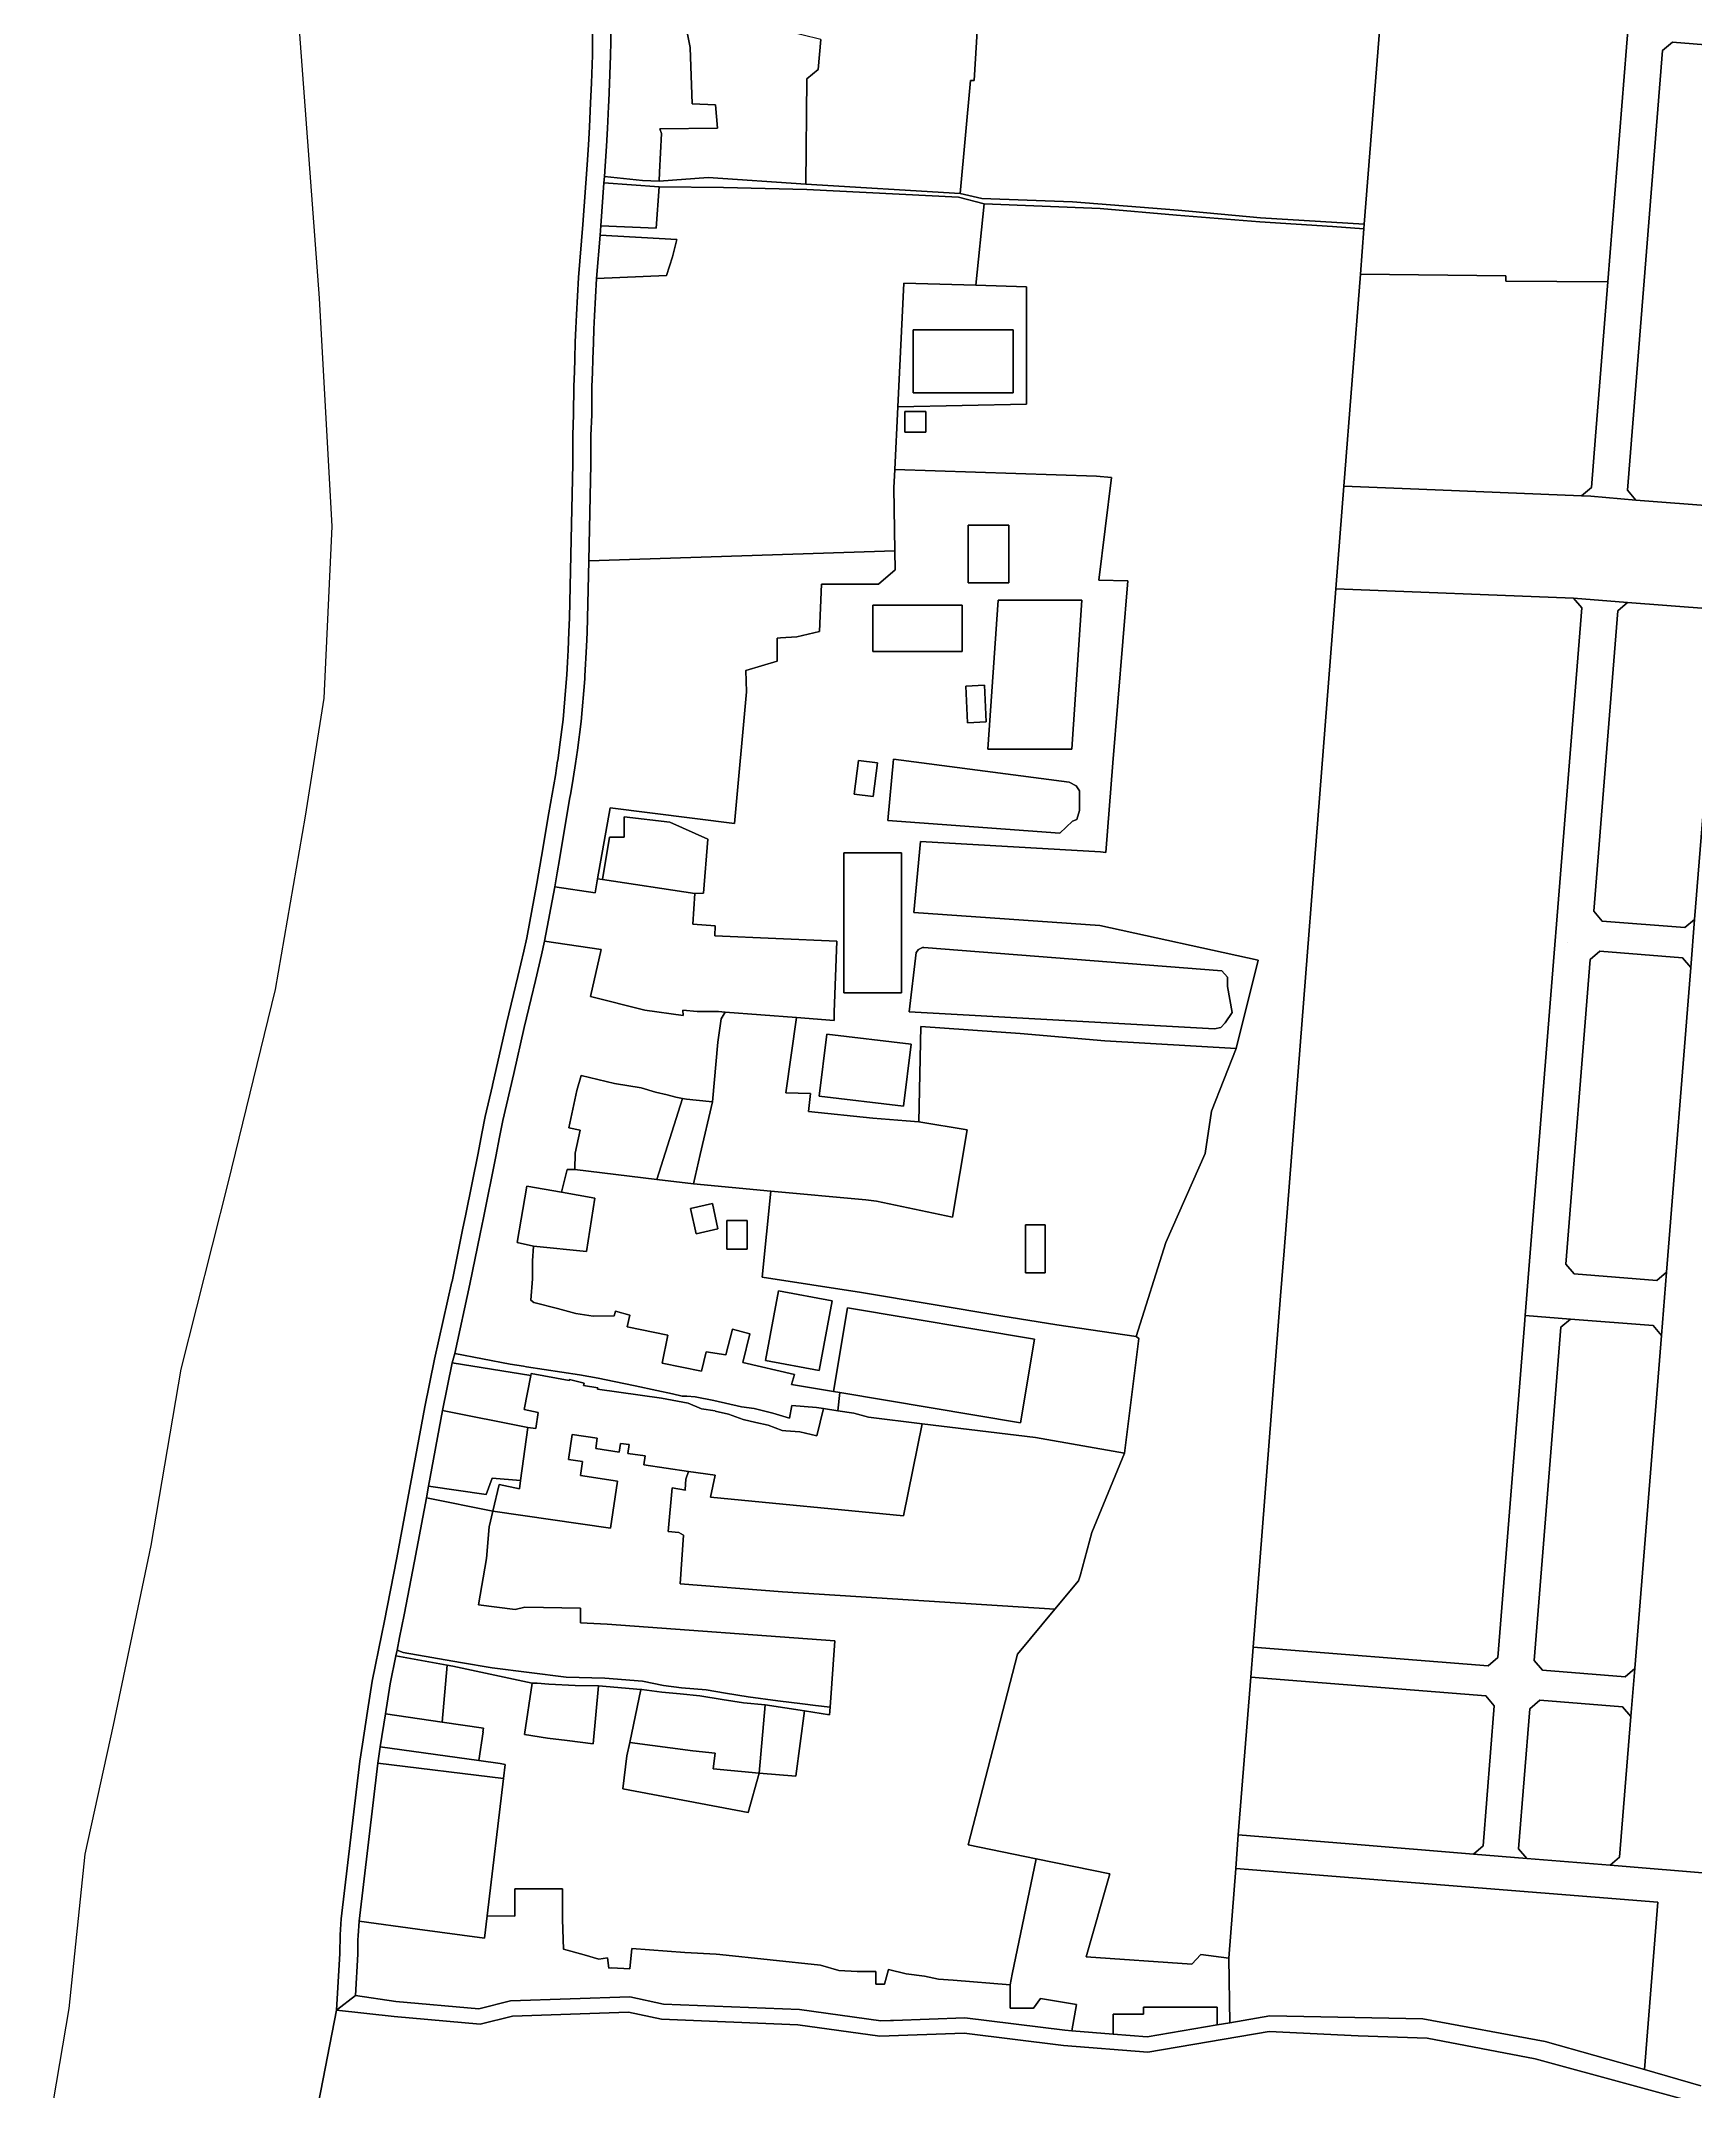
# Model space of a CAD drawing. Extents: x 536464 to 539642, y 1194643 to 1197409.
# Drawn here: x 536889 to 537437, y 1195983 to 1196662 of the extents above; entities that cross this region are included whole.
import ezdxf

# ---------------------------------------------------------------- set-up
doc = ezdxf.new("R2010")
doc.units = 0
for name, color, linetype in [('Level 30', 7, 'Continuous'), ('Level 32', 7, 'Continuous'), ('Level 33', 7, 'Continuous'), ('Level 35', 7, 'Continuous'), ('Level 54', 7, 'Continuous'), ('Level 59', 7, 'Continuous'), ('Level 60', 7, 'Continuous')]:
    doc.layers.add(name, color=color, linetype=linetype)

msp = doc.modelspace()

# ---------------------------------------------------------------- linework, layer by layer
at = {"layer": 'Level 30'}
for points in [[(537442.33, 1196825.22), (537439.1, 1196822.47), (537427.45, 1196676.66), (537430.2, 1196673.42), (537457.62, 1196671.24), (537460.85, 1196673.99), (537459.4, 1196655.99), (537456.64, 1196659.22), (537429.23, 1196661.41), (537426.01, 1196658.66), (537414.37, 1196512.92), (537417.12, 1196509.68), (537402.18, 1196511), (537399.18, 1196511.11), (537402.41, 1196513.87), (537403.76, 1196530.85), (537407.85, 1196582.03), (537414.05, 1196659.67), (537415.49, 1196677.62), (537416.55, 1196690.97), (537427.13, 1196823.41), (537424.37, 1196826.64)], [(537149.92, 1196705.2), (537198.03, 1196700.07), (537201.02, 1196699.59), (537197.94, 1196648.69), (537196.64, 1196648.67), (537193.23, 1196611.24), (537142.12, 1196614.28), (537142.4, 1196649.27), (537146.2, 1196652.27), (537147.14, 1196662.29), (537121.92, 1196668.39), (537120.3, 1196707.4)], [(537416.55, 1196690.97), (537415.49, 1196677.62), (537414.05, 1196659.67), (537407.85, 1196582.03), (537374.01, 1196582.25), (537374.05, 1196583.94), (537325.86, 1196584.52), (537327.04, 1196599.59), (537327.15, 1196601.06), (537332.48, 1196669.19), (537333.42, 1196681.16), (537334.7, 1196697.5)], [(537456.64, 1196659.22), (537459.4, 1196655.99), (537447.76, 1196510.25), (537444.53, 1196507.5), (537417.12, 1196509.68), (537414.37, 1196512.92), (537426.01, 1196658.66), (537429.23, 1196661.41)], [(537114.84, 1196613.27), (537142.46, 1196612.54), (537192.73, 1196610.05), (537201.19, 1196607.78), (537198.42, 1196580.83), (537174.64, 1196581.57), (537172.61, 1196540.55), (537171.59, 1196519.85), (537171.29, 1196513.71), (537171.6, 1196492.83), (537070.17, 1196489.58), (537070.87, 1196521.61), (537070.92, 1196526.19), (537070.89, 1196531.03), (537071.19, 1196537.9), (537071.22, 1196547.25), (537071.43, 1196551.93), (537071.54, 1196556.34), (537071.72, 1196561.75), (537071.92, 1196566.34), (537072.1, 1196570.76), (537072.76, 1196583.05), (537095.99, 1196584.07), (537097.98, 1196590.28), (537099.33, 1196595.95), (537073.96, 1196597.4), (537074.23, 1196600.58), (537092.49, 1196599.77), (537093.51, 1196613.43)], [(537093.51, 1196613.43), (537092.49, 1196599.77), (537074.23, 1196600.58), (537075.24, 1196614.75)], [(537087.95, 1196615.5), (537093.5, 1196615.32), (537109.77, 1196616.55), (537142.12, 1196614.28), (537193.23, 1196611.24), (537200.39, 1196609.63), (537230.48, 1196608.47), (537265.54, 1196605.7), (537292.78, 1196603.14), (537327.15, 1196601.06), (537327.04, 1196599.59), (537316.62, 1196600.33), (537292.58, 1196601.86), (537264.92, 1196604.01), (537239.65, 1196606.23), (537201.19, 1196607.78), (537192.73, 1196610.05), (537142.46, 1196612.54), (537114.84, 1196613.27), (537093.51, 1196613.43), (537075.24, 1196614.75), (537075.42, 1196616.92)], [(537239.65, 1196606.23), (537264.92, 1196604.01), (537292.58, 1196601.86), (537316.62, 1196600.33), (537327.04, 1196599.59), (537325.86, 1196584.52), (537320.36, 1196514.24), (537317.71, 1196480.31), (537300.56, 1196261.01), (537299.39, 1196246.05), (537290.29, 1196129.7), (537289.51, 1196119.73), (537285.42, 1196067.47), (537284.55, 1196056.38), (537282.23, 1196026.65), (537273.04, 1196027.82), (537270.05, 1196024.61), (537234.98, 1196027.04), (537242.88, 1196054.6), (537218.39, 1196059.57), (537195.86, 1196064.14), (537212.29, 1196127.31), (537224.66, 1196142.23), (537232.46, 1196151.63), (537232.98, 1196153.25), (537236.9, 1196167.67), (537247.72, 1196193.95), (537252.41, 1196231.94), (537251.62, 1196232.58), (537261.43, 1196263.69), (537274.41, 1196293.18), (537276.56, 1196307.27), (537284.7, 1196328.02), (537291.94, 1196357.24), (537239.51, 1196368.78), (537177.92, 1196373.1), (537180.15, 1196396.58), (537239.77, 1196393.17), (537241.48, 1196392.96), (537243.82, 1196422.64), (537248.83, 1196482.94), (537239.16, 1196483.18), (537243.39, 1196517.11), (537238.41, 1196517.6), (537171.59, 1196519.85), (537172.61, 1196540.55), (537215.19, 1196541.4), (537215.21, 1196580.29), (537198.42, 1196580.83), (537201.19, 1196607.78)], [(537099.33, 1196595.95), (537097.98, 1196590.28), (537095.99, 1196584.07), (537072.76, 1196583.05), (537073.96, 1196597.4)], [(537198.42, 1196580.83), (537215.21, 1196580.29), (537215.19, 1196541.4), (537172.61, 1196540.55), (537174.64, 1196581.57)], [(537374.05, 1196583.94), (537374.01, 1196582.25), (537407.85, 1196582.03), (537403.76, 1196530.85), (537402.41, 1196513.87), (537399.18, 1196511.11), (537345.27, 1196513.25), (537320.36, 1196514.24), (537325.86, 1196584.52)], [(537210.81, 1196545.21), (537177.66, 1196545.21), (537177.66, 1196566.05), (537210.81, 1196566.05)], [(537177.66, 1196566.05), (537177.66, 1196545.21), (537210.81, 1196545.21), (537210.81, 1196566.05)], [(537181.84, 1196532.17), (537174.9, 1196532.17), (537174.9, 1196539.04), (537181.84, 1196539.04)], [(537174.9, 1196539.04), (537174.9, 1196532.17), (537181.84, 1196532.17), (537181.84, 1196539.04)], [(537238.41, 1196517.6), (537243.39, 1196517.11), (537239.16, 1196483.18), (537248.83, 1196482.94), (537243.82, 1196422.64), (537241.48, 1196392.96), (537239.77, 1196393.17), (537180.15, 1196396.58), (537177.92, 1196373.1), (537239.51, 1196368.78), (537291.94, 1196357.24), (537284.7, 1196328.02), (537241.19, 1196330.58), (537213.17, 1196332.92), (537180.22, 1196335.23), (537179.51, 1196303.73), (537175.37, 1196304.07), (537164.32, 1196304.9), (537142.98, 1196307.08), (537143.61, 1196313.11), (537135.51, 1196313.36), (537138.97, 1196338.25), (537151.45, 1196337.29), (537151.51, 1196340.04), (537152.43, 1196363.59), (537111.98, 1196365.35), (537112.13, 1196368.66), (537104.67, 1196369.21), (537105.33, 1196379.38), (537108.19, 1196379.44), (537109.69, 1196397.36), (537097.07, 1196402.97), (537081.9, 1196404.77), (537081.9, 1196397.99), (537077.05, 1196397.99), (537074.71, 1196383.94), (537073.11, 1196384.18), (537077.29, 1196407.77), (537118.52, 1196402.5), (537122.49, 1196446.13), (537122.26, 1196453.2), (537132.63, 1196456.32), (537132.63, 1196463.94), (537133.72, 1196464.04), (537139.14, 1196464.36), (537146.6, 1196466.15), (537147.28, 1196481.87), (537166.23, 1196481.8), (537171.69, 1196486.57), (537171.6, 1196492.83), (537171.29, 1196513.71), (537171.59, 1196519.85)], [(537345.27, 1196513.25), (537399.18, 1196511.11), (537402.18, 1196511), (537417.12, 1196509.68), (537444.53, 1196507.5), (537447.76, 1196510.25), (537444.58, 1196470.38), (537441.82, 1196473.6), (537414.41, 1196475.79), (537396.49, 1196477.2), (537317.71, 1196480.31), (537320.36, 1196514.24)], [(537209.39, 1196482.24), (537195.91, 1196482.24), (537195.91, 1196501.41), (537209.39, 1196501.41)], [(537195.91, 1196501.41), (537195.91, 1196482.24), (537209.39, 1196482.24), (537209.39, 1196501.41)], [(537171.69, 1196486.57), (537166.23, 1196481.8), (537147.28, 1196481.87), (537146.6, 1196466.15), (537139.14, 1196464.36), (537133.72, 1196464.04), (537132.63, 1196463.94), (537132.63, 1196456.32), (537122.26, 1196453.2), (537122.49, 1196446.13), (537118.52, 1196402.5), (537077.29, 1196407.77), (537073.11, 1196384.18), (537072.29, 1196379.55), (537058.94, 1196381.59), (537059.7, 1196386.16), (537060.49, 1196390.61), (537063.84, 1196410.63), (537064.21, 1196412.66), (537065.04, 1196417.39), (537065.8, 1196422.4), (537066.42, 1196426.85), (537067.66, 1196436.31), (537068.88, 1196450.47), (537068.9, 1196451.44), (537069.45, 1196461.18), (537069.62, 1196465.82), (537069.77, 1196470.54), (537070.17, 1196489.58), (537171.6, 1196492.83)], [(537396.49, 1196477.2), (537399.22, 1196474), (537381.94, 1196257.51), (537380.51, 1196239.57), (537380.27, 1196236.58), (537371.45, 1196126.23), (537368.22, 1196123.48), (537290.29, 1196129.7), (537299.39, 1196246.05), (537300.56, 1196261.01), (537317.71, 1196480.31)], [(537414.41, 1196475.79), (537411.18, 1196473.04), (537403.23, 1196373.45), (537405.98, 1196370.22), (537433.39, 1196368.03), (537436.62, 1196370.78), (537435.35, 1196354.83), (537432.6, 1196358.06), (537405.18, 1196360.25), (537401.96, 1196357.5), (537393.9, 1196256.56), (537396.65, 1196253.33), (537424.06, 1196251.14), (537427.29, 1196253.89), (537425.62, 1196232.96), (537422.87, 1196236.19), (537395.46, 1196238.38), (537380.51, 1196239.57), (537381.94, 1196257.51), (537399.22, 1196474), (537396.49, 1196477.2)], [(537193.9, 1196459.49), (537164.27, 1196459.49), (537164.27, 1196474.9), (537193.9, 1196474.9)], [(537193.9, 1196459.49), (537193.9, 1196474.9), (537164.27, 1196474.9), (537164.27, 1196459.49)], [(537230.23, 1196427.18), (537202.44, 1196427.18), (537205.81, 1196476.57), (537233.6, 1196476.57)], [(537205.81, 1196476.57), (537202.44, 1196427.18), (537230.23, 1196427.18), (537233.6, 1196476.57)], [(537441.82, 1196473.6), (537444.58, 1196470.38), (537436.62, 1196370.78), (537433.39, 1196368.03), (537405.98, 1196370.22), (537403.23, 1196373.45), (537411.18, 1196473.04), (537414.41, 1196475.79)], [(537201.85, 1196436.16), (537195.66, 1196435.88), (537195.12, 1196448.06), (537201.31, 1196448.34)], [(537201.85, 1196436.16), (537201.31, 1196448.34), (537195.12, 1196448.06), (537195.66, 1196435.88)], [(537165.86, 1196422.6), (537164.43, 1196411.47), (537158.18, 1196412.27), (537159.6, 1196423.4)], [(537165.86, 1196422.6), (537159.6, 1196423.4), (537158.18, 1196412.27), (537164.43, 1196411.47)], [(537229.42, 1196416.25), (537231.69, 1196415), (537232.77, 1196413.4), (537232.77, 1196406.83), (537231.94, 1196403.87), (537230.51, 1196403.28), (537226.33, 1196399.3), (537169.29, 1196403.56), (537171.11, 1196423.82)], [(537169.29, 1196403.56), (537226.33, 1196399.3), (537230.51, 1196403.28), (537231.94, 1196403.87), (537232.77, 1196406.83), (537232.77, 1196413.4), (537231.69, 1196415), (537229.42, 1196416.25), (537171.11, 1196423.82)], [(537097.07, 1196402.97), (537109.69, 1196397.36), (537108.19, 1196379.44), (537105.33, 1196379.38), (537074.71, 1196383.94), (537077.05, 1196397.99), (537081.9, 1196397.99), (537081.9, 1196404.77)], [(537173.77, 1196346.49), (537154.69, 1196346.49), (537154.69, 1196392.86), (537173.77, 1196392.86)], [(537154.69, 1196392.86), (537154.69, 1196346.49), (537173.77, 1196346.49), (537173.77, 1196392.86)], [(537074.71, 1196383.94), (537105.33, 1196379.38), (537104.67, 1196369.21), (537112.13, 1196368.66), (537111.98, 1196365.35), (537152.43, 1196363.59), (537151.51, 1196340.04), (537151.45, 1196337.29), (537138.97, 1196338.25), (537115.38, 1196340.05), (537113.19, 1196340.22), (537106.08, 1196340.22), (537101.37, 1196340.67), (537101.51, 1196338.97), (537088.72, 1196340.71), (537070.74, 1196345.19), (537074.33, 1196360.78), (537055.55, 1196363.59), (537058.94, 1196381.59), (537072.29, 1196379.55), (537073.11, 1196384.18)], [(537074.33, 1196360.78), (537070.74, 1196345.19), (537088.72, 1196340.71), (537101.51, 1196338.97), (537101.37, 1196340.67), (537106.08, 1196340.22), (537113.19, 1196340.22), (537115.38, 1196340.05), (537114.05, 1196337.77), (537112.92, 1196330.07), (537111.2, 1196310.31), (537105.78, 1196310.86), (537102.59, 1196311.21), (537101.26, 1196311.46), (537099.02, 1196311.88), (537096.22, 1196312.65), (537092.3, 1196313.55), (537087.57, 1196314.92), (537078.77, 1196316.36), (537067.69, 1196319.04), (537066.2, 1196314.09), (537063.6, 1196301.71), (537067.32, 1196300.95), (537065.65, 1196293.3), (537065.58, 1196287.9), (537063.06, 1196287.95), (537061.17, 1196280.45), (537049.62, 1196282.35), (537046.42, 1196263.78), (537051.83, 1196262.51), (537051.53, 1196257.62), (537051.56, 1196251.65), (537050.95, 1196244.64), (537051.94, 1196243.86), (537059.8, 1196241.86), (537065.9, 1196240.23), (537071.66, 1196239.29), (537078.65, 1196239.41), (537079.05, 1196240.98), (537083.79, 1196239.67), (537082.89, 1196235.78), (537096.37, 1196233.03), (537094.53, 1196223.74), (537107.54, 1196221.06), (537109.13, 1196227.55), (537115.58, 1196226.52), (537117.78, 1196235.02), (537123.59, 1196233.52), (537121.23, 1196224.02), (537138.31, 1196219.98), (537137.37, 1196216.72), (537151.32, 1196214.38), (537153.38, 1196214.03), (537152.76, 1196207.97), (537147.95, 1196208.7), (537145.62, 1196209.05), (537137.51, 1196209.75), (537136.73, 1196205.5), (537131.16, 1196207.18), (537125.02, 1196208.77), (537120.82, 1196209.26), (537111.66, 1196211.42), (537105.47, 1196212.62), (537102.74, 1196212.82), (537101.12, 1196212.83), (537097.9, 1196213.62), (537092.73, 1196214.68), (537085.54, 1196216.25), (537078.66, 1196217.72), (537073.29, 1196218.73), (537067.13, 1196219.94), (537049.53, 1196222.59), (537048.6, 1196222.79), (537044.1, 1196223.46), (537025.83, 1196226.93), (537030.82, 1196249.88), (537034.18, 1196266.64), (537035.32, 1196271.95), (537039.42, 1196292.18), (537040.61, 1196298.66), (537041.72, 1196304.1), (537045.36, 1196319.72), (537048.78, 1196334.99), (537051.12, 1196344.58), (537052.52, 1196350.49), (537054.58, 1196359), (537055.55, 1196363.59)], [(537279.91, 1196353.73), (537281.88, 1196351.63), (537281.88, 1196348.58), (537283.38, 1196339.96), (537281.04, 1196336.46), (537279.62, 1196334.98), (537277.53, 1196334.47), (537176.41, 1196340.15), (537178.67, 1196359.75), (537179.46, 1196360.8), (537180.8, 1196361.43), (537181.22, 1196361.51)], [(537180.8, 1196361.43), (537179.46, 1196360.8), (537178.67, 1196359.75), (537176.41, 1196340.15), (537277.53, 1196334.47), (537279.62, 1196334.98), (537281.04, 1196336.46), (537283.38, 1196339.96), (537281.88, 1196348.58), (537281.88, 1196351.63), (537279.91, 1196353.73), (537181.22, 1196361.51)], [(537432.6, 1196358.06), (537435.35, 1196354.83), (537427.29, 1196253.89), (537424.06, 1196251.14), (537396.65, 1196253.33), (537393.9, 1196256.56), (537401.96, 1196357.5), (537405.18, 1196360.25)], [(537138.97, 1196338.25), (537135.51, 1196313.36), (537143.61, 1196313.11), (537142.98, 1196307.08), (537164.32, 1196304.9), (537175.37, 1196304.07), (537179.51, 1196303.73), (537195.52, 1196301.07), (537190.73, 1196272.16), (537165.56, 1196277.42), (537161.95, 1196277.89), (537130.47, 1196280.77), (537104.88, 1196283.11), (537107.08, 1196292.88), (537111.2, 1196310.31), (537112.92, 1196330.07), (537114.05, 1196337.77), (537115.38, 1196340.05)], [(537213.17, 1196332.92), (537241.19, 1196330.58), (537284.7, 1196328.02), (537276.56, 1196307.27), (537274.41, 1196293.18), (537261.43, 1196263.69), (537251.62, 1196232.58), (537225.27, 1196236.41), (537206.74, 1196239.48), (537160.54, 1196247.17), (537127.61, 1196252.25), (537130.47, 1196280.77), (537161.95, 1196277.89), (537165.56, 1196277.42), (537190.73, 1196272.16), (537195.52, 1196301.07), (537179.51, 1196303.73), (537180.22, 1196335.23)], [(537176.97, 1196329.42), (537174.51, 1196308.86), (537146.56, 1196312.21), (537149.02, 1196332.76)], [(537146.56, 1196312.21), (537174.51, 1196308.86), (537176.97, 1196329.42), (537149.02, 1196332.76)], [(537078.77, 1196316.36), (537087.57, 1196314.92), (537092.3, 1196313.55), (537096.22, 1196312.65), (537099.02, 1196311.88), (537101.26, 1196311.46), (537092.71, 1196284.59), (537065.58, 1196287.9), (537065.65, 1196293.3), (537067.32, 1196300.95), (537063.6, 1196301.71), (537066.2, 1196314.09), (537067.69, 1196319.04)], [(537102.59, 1196311.21), (537105.78, 1196310.86), (537111.2, 1196310.31), (537107.08, 1196292.88), (537104.88, 1196283.11), (537092.71, 1196284.59), (537101.26, 1196311.46)], [(537065.58, 1196287.9), (537092.71, 1196284.59), (537104.88, 1196283.11), (537130.47, 1196280.77), (537127.61, 1196252.25), (537160.54, 1196247.17), (537206.74, 1196239.48), (537225.27, 1196236.41), (537251.62, 1196232.58), (537252.41, 1196231.94), (537247.72, 1196193.95), (537218.19, 1196199.08), (537180.7, 1196203.68), (537162.87, 1196205.88), (537158, 1196207.18), (537152.76, 1196207.97), (537153.38, 1196214.03), (537213.26, 1196204), (537217.9, 1196231.66), (537155.95, 1196242.04), (537151.32, 1196214.38), (537137.37, 1196216.72), (537138.31, 1196219.98), (537121.23, 1196224.02), (537123.59, 1196233.52), (537117.78, 1196235.02), (537115.58, 1196226.52), (537109.13, 1196227.55), (537107.54, 1196221.06), (537094.53, 1196223.74), (537096.37, 1196233.03), (537082.89, 1196235.78), (537083.79, 1196239.67), (537079.05, 1196240.98), (537078.65, 1196239.41), (537071.66, 1196239.29), (537065.9, 1196240.23), (537059.8, 1196241.86), (537051.94, 1196243.86), (537050.95, 1196244.64), (537051.56, 1196251.65), (537051.53, 1196257.62), (537051.83, 1196262.51), (537069.44, 1196260.71), (537072.22, 1196278.41), (537061.17, 1196280.45), (537063.06, 1196287.95)], [(537061.17, 1196280.45), (537072.22, 1196278.41), (537069.44, 1196260.71), (537051.83, 1196262.51), (537046.42, 1196263.78), (537049.62, 1196282.35)], [(537112.99, 1196268.24), (537105.77, 1196266.65), (537103.93, 1196275.02), (537111.14, 1196276.61)], [(537103.93, 1196275.02), (537105.77, 1196266.65), (537112.99, 1196268.24), (537111.14, 1196276.61)], [(537122.72, 1196261.56), (537115.94, 1196261.56), (537115.94, 1196271), (537122.72, 1196271)], [(537115.94, 1196271), (537115.94, 1196261.56), (537122.72, 1196261.56), (537122.72, 1196271)], [(537221.47, 1196253.68), (537214.95, 1196253.68), (537214.95, 1196269.58), (537221.47, 1196269.58)], [(537214.95, 1196269.58), (537214.95, 1196253.68), (537221.47, 1196253.68), (537221.47, 1196269.58)], [(537150.85, 1196244.38), (537146.58, 1196221.36), (537128.77, 1196224.67), (537133.04, 1196247.69)], [(537128.77, 1196224.67), (537146.58, 1196221.36), (537150.85, 1196244.38), (537133.04, 1196247.69)], [(537217.9, 1196231.66), (537213.26, 1196204), (537153.38, 1196214.03), (537151.32, 1196214.38), (537155.95, 1196242.04)], [(537395.46, 1196238.38), (537392.23, 1196235.63), (537383.42, 1196125.27), (537386.17, 1196122.04), (537413.58, 1196119.85), (537416.81, 1196122.61), (537415.42, 1196106.66), (537412.68, 1196109.89), (537385.32, 1196112.08), (537381.99, 1196109.24), (537378.29, 1196062.88), (537381.04, 1196059.66), (537363.34, 1196061.07), (537366.57, 1196063.82), (537370.18, 1196110.28), (537367.43, 1196113.51), (537289.51, 1196119.73), (537290.29, 1196129.7), (537368.22, 1196123.48), (537371.45, 1196126.23), (537380.27, 1196236.58), (537380.51, 1196239.57)], [(537422.87, 1196236.19), (537425.62, 1196232.96), (537416.81, 1196122.61), (537413.58, 1196119.85), (537386.17, 1196122.04), (537383.42, 1196125.27), (537392.23, 1196235.63), (537395.46, 1196238.38)], [(537044.1, 1196223.46), (537048.6, 1196222.79), (537049.53, 1196222.59), (537067.13, 1196219.94), (537073.29, 1196218.73), (537078.66, 1196217.72), (537085.54, 1196216.25), (537092.73, 1196214.68), (537097.9, 1196213.62), (537101.12, 1196212.83), (537102.74, 1196212.82), (537105.47, 1196212.62), (537111.66, 1196211.42), (537120.82, 1196209.26), (537125.02, 1196208.77), (537131.16, 1196207.18), (537136.73, 1196205.5), (537137.51, 1196209.75), (537145.62, 1196209.05), (537147.95, 1196208.7), (537145.78, 1196199.72), (537140.14, 1196200.98), (537135.52, 1196201.37), (537134.33, 1196201.5), (537129.66, 1196203.2), (537125.57, 1196204.15), (537121.32, 1196205.04), (537116.44, 1196206.91), (537112.07, 1196207.89), (537112.07, 1196207.91), (537107.6, 1196208.62), (537103.1, 1196210.55), (537094.27, 1196212.19), (537073.08, 1196215.17), (537073.17, 1196215.56), (537068.5, 1196216.35), (537068.69, 1196217.13), (537063.77, 1196218.36), (537063.68, 1196217.96), (537051.11, 1196220.34), (537050.98, 1196219.66), (537024.92, 1196223.89), (537025.83, 1196226.93)], [(537050.98, 1196219.66), (537048.78, 1196208.4), (537053.4, 1196207.38), (537052.67, 1196202.08), (537049.99, 1196202.49), (537021.73, 1196208.08), (537024.92, 1196223.89)], [(537063.68, 1196217.96), (537063.77, 1196218.36), (537068.69, 1196217.13), (537068.5, 1196216.35), (537073.17, 1196215.56), (537073.08, 1196215.17), (537094.27, 1196212.19), (537103.1, 1196210.55), (537107.6, 1196208.62), (537112.07, 1196207.91), (537112.07, 1196207.89), (537116.44, 1196206.91), (537121.32, 1196205.04), (537125.57, 1196204.15), (537129.66, 1196203.2), (537134.33, 1196201.5), (537135.52, 1196201.37), (537140.14, 1196200.98), (537145.78, 1196199.72), (537147.95, 1196208.7), (537152.76, 1196207.97), (537158, 1196207.18), (537162.87, 1196205.88), (537180.7, 1196203.68), (537174.46, 1196173.14), (537110.48, 1196179.33), (537112.08, 1196186.6), (537103.23, 1196187.9), (537088.43, 1196190.07), (537088.87, 1196193.04), (537083.16, 1196193.88), (537083.59, 1196196.76), (537080.7, 1196197.19), (537080.28, 1196194.3), (537072.48, 1196195.44), (537072.99, 1196198.94), (537064.67, 1196200.16), (537063.45, 1196191.84), (537068.11, 1196191.16), (537067.43, 1196186.49), (537079.7, 1196184.69), (537077.42, 1196169.14), (537038.44, 1196174.67), (537040.56, 1196183.52), (537047.25, 1196182.15), (537047.62, 1196184.92), (537049.99, 1196202.49), (537052.67, 1196202.08), (537053.4, 1196207.38), (537048.78, 1196208.4), (537050.98, 1196219.66), (537051.11, 1196220.34)], [(537049.99, 1196202.49), (537047.62, 1196184.92), (537038.16, 1196185.7), (537036.2, 1196180.2), (537017.08, 1196182.99), (537021.73, 1196208.08)], [(537072.99, 1196198.94), (537072.48, 1196195.44), (537080.28, 1196194.3), (537080.7, 1196197.19), (537083.59, 1196196.76), (537083.16, 1196193.88), (537088.87, 1196193.04), (537088.43, 1196190.07), (537103.23, 1196187.9), (537102.32, 1196185.34), (537102.13, 1196181.89), (537102.23, 1196181.69), (537097.78, 1196182.46), (537096.49, 1196168), (537100.07, 1196167.71), (537101.55, 1196166.77), (537100.53, 1196150.7), (537134.42, 1196147.98), (537224.66, 1196142.23), (537212.29, 1196127.31), (537195.86, 1196064.14), (537218.39, 1196059.57), (537210.53, 1196021.38), (537209.83, 1196017.83), (537190.92, 1196019.37), (537186.03, 1196019.73), (537181.48, 1196020.7), (537175.4, 1196021.5), (537169.47, 1196022.91), (537168.21, 1196018.05), (537165.33, 1196018.05), (537165.33, 1196022.21), (537159.09, 1196022.21), (537153, 1196022.59), (537147.02, 1196024.37), (537113.67, 1196027.91), (537112.41, 1196028.01), (537102.05, 1196028.56), (537084.5, 1196029.9), (537083.77, 1196023.14), (537077.73, 1196023.41), (537076.86, 1196023.34), (537076.38, 1196026.78), (537073.56, 1196026.34), (537068.66, 1196027.71), (537061.82, 1196029.57), (537061.49, 1196039.48), (537061.49, 1196049.61), (537045.67, 1196049.61), (537045.67, 1196040.59), (537036.52, 1196040.62), (537041.94, 1196086.13), (537042.5, 1196090.84), (537040.86, 1196091.13), (537033.81, 1196092.11), (537035.16, 1196101.6), (537035.11, 1196101.67), (537035.34, 1196102.89), (537021.66, 1196104.84), (537023.3, 1196123.74), (537025.14, 1196123.41), (537051.42, 1196117.72), (537048.95, 1196100.77), (537056.48, 1196099.47), (537063.05, 1196098.75), (537071.69, 1196097.7), (537073.44, 1196116.88), (537087.46, 1196115.65), (537083.81, 1196098.08), (537082.83, 1196093.7), (537081.47, 1196082.76), (537122.96, 1196074.94), (537126.66, 1196087.97), (537138.79, 1196086.9), (537141.62, 1196108.56), (537149.91, 1196107.2), (537150.18, 1196109.75), (537151.75, 1196131.77), (537076.31, 1196137.31), (537067.42, 1196137.68), (537067.46, 1196142.62), (537049.05, 1196142.87), (537045.79, 1196142.2), (537033.63, 1196143.7), (537036.32, 1196159.08), (537037.21, 1196169.5), (537038.44, 1196174.67), (537077.42, 1196169.14), (537079.7, 1196184.69), (537067.43, 1196186.49), (537068.11, 1196191.16), (537063.45, 1196191.84), (537064.67, 1196200.16)], [(537218.19, 1196199.08), (537247.72, 1196193.95), (537236.9, 1196167.67), (537232.98, 1196153.25), (537232.46, 1196151.63), (537224.66, 1196142.23), (537134.42, 1196147.98), (537100.53, 1196150.7), (537101.55, 1196166.77), (537100.07, 1196167.71), (537096.49, 1196168), (537097.78, 1196182.46), (537102.23, 1196181.69), (537102.13, 1196181.89), (537102.32, 1196185.34), (537103.23, 1196187.9), (537112.08, 1196186.6), (537110.48, 1196179.33), (537174.46, 1196173.14), (537180.7, 1196203.68)], [(537047.62, 1196184.92), (537047.25, 1196182.15), (537040.56, 1196183.52), (537038.44, 1196174.67), (537016.38, 1196179.19), (537017.08, 1196182.99), (537036.2, 1196180.2), (537038.16, 1196185.7)], [(537038.44, 1196174.67), (537037.21, 1196169.5), (537036.32, 1196159.08), (537033.63, 1196143.7), (537045.79, 1196142.2), (537049.05, 1196142.87), (537067.46, 1196142.62), (537067.42, 1196137.68), (537076.31, 1196137.31), (537151.75, 1196131.77), (537150.18, 1196109.75), (537145.35, 1196110.34), (537140.98, 1196110.91), (537132.8, 1196111.92), (537123, 1196113.21), (537115.51, 1196114.42), (537109.11, 1196115.5), (537100.91, 1196116.19), (537095.01, 1196116.96), (537088.05, 1196118.46), (537075.47, 1196119.36), (537062.71, 1196119.73), (537038.16, 1196122.79), (537027.65, 1196124.54), (537008.7, 1196127.86), (537006.66, 1196128.63), (537007.46, 1196132.86), (537008.27, 1196136.68), (537008.99, 1196140.41), (537012.48, 1196158.17), (537016.38, 1196179.19)], [(537023.3, 1196123.74), (537021.66, 1196104.84), (537002.82, 1196107.59), (537004.41, 1196117.55), (537006.26, 1196126.84)], [(537008.7, 1196127.86), (537027.65, 1196124.54), (537038.16, 1196122.79), (537062.71, 1196119.73), (537075.47, 1196119.36), (537088.05, 1196118.46), (537095.01, 1196116.96), (537100.91, 1196116.19), (537109.11, 1196115.5), (537115.51, 1196114.42), (537123, 1196113.21), (537132.8, 1196111.92), (537140.98, 1196110.91), (537145.35, 1196110.34), (537150.18, 1196109.75), (537149.91, 1196107.2), (537141.62, 1196108.56), (537128.6, 1196110.56), (537121.42, 1196111.27), (537114.38, 1196112.33), (537107.02, 1196113.51), (537100.44, 1196114.19), (537094.42, 1196114.74), (537087.76, 1196115.62), (537087.46, 1196115.65), (537073.44, 1196116.88), (537065.64, 1196116.97), (537056.91, 1196117.45), (537053.09, 1196117.71), (537051.42, 1196117.72), (537025.14, 1196123.41), (537023.3, 1196123.74), (537006.26, 1196126.84), (537006.66, 1196128.63)], [(537053.09, 1196117.71), (537056.91, 1196117.45), (537065.64, 1196116.97), (537073.44, 1196116.88), (537071.69, 1196097.7), (537063.05, 1196098.75), (537056.48, 1196099.47), (537048.95, 1196100.77), (537051.42, 1196117.72)], [(537367.43, 1196113.51), (537370.18, 1196110.28), (537366.57, 1196063.82), (537363.34, 1196061.07), (537322.12, 1196064.47), (537285.42, 1196067.47), (537289.51, 1196119.73)], [(537087.76, 1196115.62), (537094.42, 1196114.74), (537100.44, 1196114.19), (537107.02, 1196113.51), (537114.38, 1196112.33), (537121.42, 1196111.27), (537128.6, 1196110.56), (537126.66, 1196087.97), (537111.38, 1196089.32), (537112.06, 1196094.57), (537104.67, 1196095.28), (537083.81, 1196098.08), (537087.46, 1196115.65)], [(537141.62, 1196108.56), (537138.79, 1196086.9), (537126.66, 1196087.97), (537128.6, 1196110.56)], [(537412.68, 1196109.89), (537415.42, 1196106.66), (537411.71, 1196060.12), (537408.61, 1196057.46), (537381.04, 1196059.66), (537378.29, 1196062.88), (537381.99, 1196109.24), (537385.32, 1196112.08)], [(537021.66, 1196104.84), (537035.34, 1196102.89), (537035.11, 1196101.67), (537035.16, 1196101.6), (537033.81, 1196092.11), (537001.12, 1196096.63), (537002.82, 1196107.59)], [(537104.67, 1196095.28), (537112.06, 1196094.57), (537111.38, 1196089.32), (537126.66, 1196087.97), (537122.96, 1196074.94), (537081.47, 1196082.76), (537082.83, 1196093.7), (537083.81, 1196098.08)], [(537041.94, 1196086.13), (537036.52, 1196040.62), (537035.64, 1196033.28), (537013.42, 1196036.24), (536994.1, 1196038.89), (537000.35, 1196091.21), (537000.34, 1196091.24)], [(537033.81, 1196092.11), (537040.86, 1196091.13), (537042.5, 1196090.84), (537041.94, 1196086.13), (537000.34, 1196091.24), (537001.12, 1196096.63)], [(537242.88, 1196054.6), (537234.98, 1196027.04), (537270.05, 1196024.61), (537273.04, 1196027.82), (537282.23, 1196026.65), (537282.58, 1196005.21), (537278.45, 1196004.52), (537278.45, 1196010.41), (537254.01, 1196010.41), (537254.01, 1196008.07), (537243.97, 1196008.07), (537243.97, 1196001.47), (537230.28, 1196002.55), (537231.75, 1196011.25), (537219.86, 1196013.26), (537217.58, 1196010.08), (537209.83, 1196010.08), (537209.83, 1196017.83), (537210.53, 1196021.38), (537218.39, 1196059.57)], [(537424.47, 1196045.17), (537420.03, 1195989.71), (537387.14, 1195999.05), (537346.54, 1196006.58), (537295.9, 1196007.51), (537282.58, 1196005.21), (537282.23, 1196026.65), (537284.55, 1196056.38)], [(537061.49, 1196039.48), (537061.82, 1196029.57), (537068.66, 1196027.71), (537073.56, 1196026.34), (537076.38, 1196026.78), (537076.86, 1196023.34), (537077.73, 1196023.41), (537083.77, 1196023.14), (537084.5, 1196029.9), (537102.05, 1196028.56), (537112.41, 1196028.01), (537113.67, 1196027.91), (537147.02, 1196024.37), (537153, 1196022.59), (537159.09, 1196022.21), (537165.33, 1196022.21), (537165.33, 1196018.05), (537168.21, 1196018.05), (537169.47, 1196022.91), (537175.4, 1196021.5), (537181.48, 1196020.7), (537186.03, 1196019.73), (537190.92, 1196019.37), (537209.83, 1196017.83), (537209.83, 1196010.08), (537217.58, 1196010.08), (537219.86, 1196013.26), (537231.75, 1196011.25), (537230.28, 1196002.55), (537227.94, 1196002.74), (537194.82, 1196006.85), (537171.15, 1196005.98), (537170.17, 1196005.94), (537166.93, 1196005.83), (537140.01, 1196009.59), (537094.92, 1196011.41), (537083.79, 1196013.81), (537044.21, 1196012.46), (537033.77, 1196009.82), (537006.32, 1196012.31), (536992.89, 1196014.26), (536993.66, 1196027.97), (536993.7, 1196032.72), (536993.8, 1196034.01), (536994.1, 1196038.89), (537013.42, 1196036.24), (537035.64, 1196033.28), (537036.52, 1196040.62), (537045.67, 1196040.59), (537045.67, 1196049.61), (537061.49, 1196049.61)], [(537278.45, 1196004.52), (537255.17, 1196000.59), (537243.97, 1196001.47), (537243.97, 1196008.07), (537254.01, 1196008.07), (537254.01, 1196010.41), (537278.45, 1196010.41)]]:
    msp.add_lwpolyline(points, close=True, dxfattribs=at)
for points in [[(537332.48, 1196669.19), (537327.15, 1196601.06), (537292.78, 1196603.14), (537265.54, 1196605.7), (537230.48, 1196608.47), (537200.39, 1196609.63), (537193.23, 1196611.24), (537196.64, 1196648.67), (537197.94, 1196648.69), (537201.02, 1196699.59)], [(536888.69, 1195954.65), (536898.08, 1196009.96), (536903.29, 1196061.09), (536912.68, 1196103.87), (536925.19, 1196163.35), (536935.1, 1196221.78), (536950.74, 1196283.35), (536966.38, 1196347.52), (536976.29, 1196404.91), (536982.55, 1196444.04), (536985.15, 1196500.91), (536980.98, 1196576.56), (536973.16, 1196681.95)], [(537098.31, 1196687.25), (537103.83, 1196659.66), (537104.45, 1196640.98), (537112.24, 1196640.65), (537112.84, 1196632.88), (537093.7, 1196632.66), (537094.33, 1196631.08), (537093.6, 1196618.32), (537093.5, 1196615.32), (537087.95, 1196615.5), (537075.42, 1196616.92), (537075.68, 1196620.29), (537076.08, 1196626.95), (537076.42, 1196632.81), (537076.71, 1196640.1), (537076.8, 1196641.9), (537077.08, 1196647.58), (537077.43, 1196656.97), (537077.47, 1196661.41), (537077.47, 1196664.92)], [(537147.14, 1196662.29), (537146.2, 1196652.27), (537142.4, 1196649.27), (537142.12, 1196614.28), (537109.77, 1196616.55), (537093.5, 1196615.32), (537093.6, 1196618.32), (537094.33, 1196631.08), (537093.7, 1196632.66), (537112.84, 1196632.88), (537112.24, 1196640.65), (537104.45, 1196640.98), (537103.83, 1196659.66), (537098.31, 1196687.25)], [(537071.47, 1196664.8), (537071.47, 1196661.44), (537071.43, 1196657.1), (537071.08, 1196647.83), (537071.09, 1196647.78), (537070.76, 1196641.28), (537070.43, 1196633.22), (537070.09, 1196627.38), (537069.69, 1196620.73), (537068.25, 1196600.97), (537066.77, 1196583.46), (537066.11, 1196571.04), (537065.93, 1196566.59), (537065.73, 1196561.98), (537065.54, 1196556.51), (537065.43, 1196552.13), (537065.23, 1196547.39), (537065.19, 1196538.04), (537064.89, 1196531.14), (537064.93, 1196526.2), (537064.87, 1196521.71), (537064.31, 1196496.6), (537063.77, 1196470.68), (537063.62, 1196466.04), (537063.63, 1196466), (537063.36, 1196459.93), (537063.15, 1196456.03), (537062.91, 1196451.82), (537062.51, 1196446.55), (537061.7, 1196436.95), (537060.49, 1196427.78), (537060.5, 1196427.75), (537059.89, 1196423.4), (537059.87, 1196423.34), (537059.12, 1196418.39), (537056.99, 1196406.05), (537054.58, 1196391.63), (537053.03, 1196382.65), (537049.64, 1196364.66), (537048.72, 1196360.29), (537046.67, 1196351.81), (537045.28, 1196345.93), (537045.26, 1196345.9), (537042.93, 1196336.27), (537038.34, 1196315.84), (537038.34, 1196315.78), (537035.88, 1196305.44), (537034.73, 1196299.88), (537033.54, 1196293.34), (537029.43, 1196273.15), (537028.33, 1196267.92), (537024.9, 1196250.78), (537024.87, 1196250.7), (537019.03, 1196225.03), (537015.84, 1196209.27), (537006.59, 1196159.27), (537002.38, 1196137.85), (537001.59, 1196134.09), (536998.47, 1196118.41), (536996.89, 1196108.49), (536995.19, 1196097.53), (536994.39, 1196091.96), (536988.14, 1196039.63), (536987.81, 1196034.39), (536987.66, 1196028.14), (536986.63, 1196009.38), (536980.64, 1195978.67)], [(537077.47, 1196664.92), (537077.47, 1196661.41), (537077.43, 1196656.97), (537077.08, 1196647.58), (537076.8, 1196641.9), (537076.71, 1196640.1), (537076.42, 1196632.81), (537076.08, 1196626.95), (537075.68, 1196620.29), (537075.42, 1196616.92), (537075.24, 1196614.75), (537074.23, 1196600.58), (537073.96, 1196597.4), (537072.76, 1196583.05), (537072.1, 1196570.76), (537071.92, 1196566.34), (537071.72, 1196561.75), (537071.54, 1196556.34), (537071.43, 1196551.93), (537071.22, 1196547.25), (537071.19, 1196537.9), (537070.89, 1196531.03), (537070.92, 1196526.19), (537070.87, 1196521.61), (537070.17, 1196489.58), (537069.77, 1196470.54), (537069.62, 1196465.82), (537069.45, 1196461.18), (537068.9, 1196451.44), (537068.88, 1196450.47), (537067.66, 1196436.31), (537066.42, 1196426.85), (537065.8, 1196422.4), (537065.04, 1196417.39), (537064.21, 1196412.66), (537063.84, 1196410.63), (537060.49, 1196390.61), (537059.7, 1196386.16), (537058.94, 1196381.59), (537055.55, 1196363.59), (537054.58, 1196359), (537052.52, 1196350.49), (537051.12, 1196344.58), (537048.78, 1196334.99), (537045.36, 1196319.72), (537041.72, 1196304.1), (537040.61, 1196298.66), (537039.42, 1196292.18), (537035.32, 1196271.95), (537034.18, 1196266.64), (537030.82, 1196249.88), (537025.83, 1196226.93), (537024.92, 1196223.89), (537021.73, 1196208.08), (537017.08, 1196182.99), (537016.38, 1196179.19), (537012.48, 1196158.17), (537008.99, 1196140.41), (537008.27, 1196136.68), (537007.46, 1196132.86), (537006.66, 1196128.63), (537006.26, 1196126.84), (537004.41, 1196117.55), (537002.82, 1196107.59), (537001.12, 1196096.63), (537000.34, 1196091.24), (537000.35, 1196091.21), (536994.1, 1196038.89), (536993.8, 1196034.01), (536993.7, 1196032.72), (536993.66, 1196027.97), (536992.89, 1196014.26), (536986.63, 1196009.38), (536987.66, 1196028.14), (536987.81, 1196034.39), (536988.14, 1196039.63), (536994.39, 1196091.96), (536995.19, 1196097.53), (536996.89, 1196108.49), (536998.47, 1196118.41), (537001.59, 1196134.09), (537002.38, 1196137.85), (537006.59, 1196159.27), (537015.84, 1196209.27), (537019.03, 1196225.03), (537024.87, 1196250.7), (537024.9, 1196250.78), (537028.33, 1196267.92), (537029.43, 1196273.15), (537033.54, 1196293.34), (537034.73, 1196299.88), (537035.88, 1196305.44), (537038.34, 1196315.78), (537038.34, 1196315.84), (537042.93, 1196336.27), (537045.26, 1196345.9), (537045.28, 1196345.93), (537046.67, 1196351.81), (537048.72, 1196360.29), (537049.64, 1196364.66), (537053.03, 1196382.65), (537054.58, 1196391.63), (537056.99, 1196406.05), (537059.12, 1196418.39), (537059.87, 1196423.34), (537059.89, 1196423.4), (537060.5, 1196427.75), (537060.49, 1196427.78), (537061.7, 1196436.95), (537062.51, 1196446.55), (537062.91, 1196451.82), (537063.15, 1196456.03), (537063.36, 1196459.93), (537063.63, 1196466), (537063.62, 1196466.04), (537063.77, 1196470.68), (537064.31, 1196496.6), (537064.87, 1196521.71), (537064.93, 1196526.2), (537064.89, 1196531.14), (537065.19, 1196538.04), (537065.23, 1196547.39), (537065.43, 1196552.13), (537065.54, 1196556.51), (537065.73, 1196561.98), (537065.93, 1196566.59), (537066.11, 1196571.04), (537066.77, 1196583.46), (537068.25, 1196600.97), (537069.69, 1196620.73), (537070.09, 1196627.38), (537070.43, 1196633.22), (537070.76, 1196641.28), (537071.09, 1196647.78), (537071.08, 1196647.83), (537071.43, 1196657.1), (537071.47, 1196661.44), (537071.47, 1196664.8)], [(537444.47, 1196054.49), (537408.61, 1196057.46), (537411.71, 1196060.12), (537415.42, 1196106.66), (537416.81, 1196122.61), (537425.62, 1196232.96), (537427.29, 1196253.89), (537435.35, 1196354.83), (537436.62, 1196370.78), (537444.58, 1196470.38)], [(537438.72, 1195984.4), (537420.03, 1195989.71), (537424.47, 1196045.17), (537284.55, 1196056.38), (537285.42, 1196067.47), (537322.12, 1196064.47), (537363.34, 1196061.07), (537381.04, 1196059.66), (537408.61, 1196057.46), (537444.47, 1196054.49)], [(536980.64, 1195978.67), (536986.63, 1196009.38), (537005.77, 1196007.35), (537034.16, 1196004.77), (537044.91, 1196007.47), (537083.33, 1196008.8), (537094.31, 1196006.44), (537139.51, 1196004.61), (537166.67, 1196000.82), (537194.6, 1196001.84), (537227.44, 1195997.76), (537255.38, 1195995.55), (537295.68, 1196002.34), (537325.14, 1196000.86), (537347.95, 1196000.14), (537383.77, 1195993.29), (537447.78, 1195975.84)], [(537447.78, 1195975.84), (537383.77, 1195993.29), (537347.95, 1196000.14), (537325.14, 1196000.86), (537295.68, 1196002.34), (537255.38, 1195995.55), (537227.44, 1195997.76), (537194.6, 1196001.84), (537166.67, 1196000.82), (537139.51, 1196004.61), (537094.31, 1196006.44), (537083.33, 1196008.8), (537044.91, 1196007.47), (537034.16, 1196004.77), (537005.77, 1196007.35), (536986.63, 1196009.38), (536992.89, 1196014.26), (537006.32, 1196012.31), (537033.77, 1196009.82), (537044.21, 1196012.46), (537083.79, 1196013.81), (537094.92, 1196011.41), (537140.01, 1196009.59), (537166.93, 1196005.83), (537170.17, 1196005.94), (537171.15, 1196005.98), (537194.82, 1196006.85), (537227.94, 1196002.74), (537230.28, 1196002.55), (537243.97, 1196001.47), (537255.17, 1196000.59), (537278.45, 1196004.52), (537282.58, 1196005.21), (537295.9, 1196007.51), (537346.54, 1196006.58), (537387.14, 1195999.05), (537420.03, 1195989.71), (537438.72, 1195984.4)]]:
    msp.add_lwpolyline(points, dxfattribs=at)

# ---------------------------------------------------------------- texts
at = {"layer": 'Level 32'}
for s, p in [('DGT(993.89);DGD(1341.9)', (537371.11, 1196639.25)), ('TSC(1300.46);TSC(2699.56)', (537363.92, 1196548.26)), ('LUC(39967.33)', (537284.41, 1196420.04)), ('NTS(937.63)', (537080.65, 1196300.99)), ('DGT(1225.36)', (537344.55, 1196302.28)), ('NTS(431.81)', (537059.39, 1196271.2))]:
    msp.add_text(s, height=0.00763, dxfattribs=at).set_placement(p)
at = {"layer": 'Level 33'}
for s, p in [('TSC', (537371.22, 1196639.27)), ('SON', (537023.6, 1196625.82)), ('DSH', (537083.83, 1196607.14)), ('DGT', (537216.36, 1196608.09)), ('TSC', (537085, 1196590.17)), ('CLN', (537195.6, 1196570.97)), ('TON', (537134.4, 1196552.16)), ('NTS', (537194.21, 1196555.63)), ('DGD', (537364.04, 1196548.28)), ('NTD', (537178.34, 1196535.6)), ('ODT', (537202.62, 1196491.82)), ('DGT', (537376.69, 1196494.76)), ('NTS', (537179.05, 1196467.19)), ('ODT', (537095.14, 1196452.2)), ('NTS', (537217.99, 1196451.87)), ('ODT', (537198.45, 1196442.11)), ('CLN', (537133.51, 1196424.01)), ('ODT', (537161.99, 1196417.43)), ('BHK', (537284.46, 1196420.06)), ('ODT', (537423.87, 1196421.91)), ('BHK', (537196.04, 1196410.52)), ('NTS', (537091.37, 1196392.38)), ('NTS', (537164.2, 1196369.67)), ('DGT', (537394.34, 1196363)), ('TON', (537116.11, 1196352.74)), ('NTS', (537224.33, 1196347.42)), ('ODT', (537057.83, 1196325.67)), ('NTS', (537161.74, 1196320.81)), ('ODT', (537080.69, 1196301.01)), ('DGD', (537344.59, 1196302.3)), ('ODT', (537414.59, 1196305.69)), ('ODT', (537102.53, 1196297.32)), ('NTD', (537126.99, 1196298.13)), ('LUC', (537245.66, 1196297.77)), ('ODT', (537059.43, 1196271.23)), ('NTD', (537108.43, 1196271.62)), ('NTD', (537119.3, 1196266.28)), ('NTD', (537218.18, 1196261.62)), ('NTS', (537139.78, 1196234.52)), ('NTS', (537184.58, 1196223.01)), ('SKC', (537037.09, 1196213.63)), ('DGT', (537092.39, 1196213.55)), ('CLN', (537239.15, 1196208.53)), ('TSC', (537029.43, 1196194.34)), ('ODT', (537127.95, 1196190.01)), ('DSH', (537028.58, 1196179.07)), ('ODT', (537404.49, 1196179.11)), ('NTD', (537178.11, 1196159.8)), ('ODT', (537022.92, 1196143.95)), ('DGT', (537069.5, 1196118.21)), ('DGT', (537346.21, 1196120.7)), ('ODT', (537013.75, 1196115.79)), ('ODT', (537061.49, 1196108.07)), ('ODT', (537105.13, 1196104.36)), ('DCH', (537018.07, 1196099.8)), ('CLN', (537133.76, 1196098.53)), ('DGT', (537019.45, 1196091.46)), ('DGD', (537327.89, 1196090.32)), ('CLN', (537103.23, 1196086.92)), ('ODT', (537396.83, 1196084.77)), ('NTS', (537167.86, 1196064.48)), ('TMD', (537017.98, 1196062.35)), ('DGT', (537433.18, 1196038.16)), ('CLN', (537225.12, 1196030.87)), ('ODT', (537346.48, 1196028.21)), ('ODT', (537024.78, 1196021.75)), ('ODT', (537260.19, 1196006.01))]:
    msp.add_text(s, height=0.00763, dxfattribs=at).set_placement(p)
at = {"layer": 'Level 35'}
for s, p in [('118', (537371.25, 1196639.27)), ('778', (537023.63, 1196625.82)), ('114', (537083.86, 1196607.14)), ('113', (537216.39, 1196608.09)), ('117', (537085.03, 1196590.17)), ('120', (537195.63, 1196570.97)), ('139', (537134.43, 1196552.16)), ('119', (537194.23, 1196555.63)), ('131', (537364.07, 1196548.28)), ('121', (537178.37, 1196535.6)), ('140', (537202.65, 1196491.82)), ('141', (537376.72, 1196494.76)), ('142', (537179.08, 1196467.19)), ('157', (537095.17, 1196452.2)), ('148', (537218.02, 1196451.87)), ('146', (537198.48, 1196442.11)), ('181', (537133.54, 1196424.01)), ('150', (537162.02, 1196417.43)), ('316', (537284.49, 1196420.06)), ('164', (537423.9, 1196421.91)), ('151', (537196.07, 1196410.52)), ('159', (537091.4, 1196392.38)), ('170', (537164.23, 1196369.67)), ('209', (537394.37, 1196363)), ('172', (537116.14, 1196352.74)), ('174', (537224.36, 1196347.42)), ('220', (537057.86, 1196325.67)), ('180', (537161.77, 1196320.81)), ('185', (537080.72, 1196301.01)), ('269', (537344.62, 1196302.3)), ('202', (537414.62, 1196305.69)), ('186', (537102.56, 1196297.32)), ('187', (537127.02, 1196298.13)), ('211', (537245.69, 1196297.77)), ('194', (537059.46, 1196271.23)), ('190', (537108.46, 1196271.62)), ('195', (537119.33, 1196266.28)), ('201', (537218.21, 1196261.62)), ('212', (537139.81, 1196234.52)), ('221', (537184.61, 1196223.01)), ('222', (537037.12, 1196213.63)), ('223', (537092.42, 1196213.55)), ('225', (537239.18, 1196208.53)), ('232', (537029.46, 1196194.34)), ('236', (537127.98, 1196190.01)), ('234', (537028.61, 1196179.07)), ('272', (537404.52, 1196179.11)), ('252', (537178.14, 1196159.8)), ('278', (537022.95, 1196143.95)), ('280', (537069.53, 1196118.21)), ('300', (537346.24, 1196120.7)), ('283', (537013.78, 1196115.79)), ('286', (537061.52, 1196108.07)), ('290', (537105.16, 1196104.36)), ('288', (537018.1, 1196099.8)), ('293', (537133.79, 1196098.53)), ('292', (537019.48, 1196091.46)), ('299', (537327.92, 1196090.32)), ('296', (537103.26, 1196086.92)), ('302', (537396.86, 1196084.77)), ('320', (537167.89, 1196064.48)), ('313', (537018.01, 1196062.35)), ('337', (537433.21, 1196038.16)), ('329', (537225.15, 1196030.87)), ('334', (537346.51, 1196028.21)), ('328', (537024.81, 1196021.75)), ('330', (537260.22, 1196006.01))]:
    msp.add_text(s, height=0.00763, dxfattribs=at).set_placement(p)
at = {"layer": 'Level 54'}
for s, p in [('9122.15', (537371.25, 1196639.26)), ('160821.58', (537023.63, 1196625.81)), ('255.21', (537083.86, 1196607.13)), ('441.91', (537216.39, 1196608.08)), ('320.68', (537085.03, 1196590.16)), ('970.63', (537195.63, 1196570.96)), ('12464.51', (537134.43, 1196552.15)), ('690.90', (537194.23, 1196555.62)), ('5806.42', (537364.07, 1196548.27)), ('47.69', (537178.37, 1196535.59)), ('258.33', (537202.65, 1196491.81)), ('4340.04', (537376.72, 1196494.75)), ('456.39', (537179.08, 1196467.18)), ('5925.53', (537095.17, 1196452.19)), ('1372.51', (537218.02, 1196451.86)), ('75.53', (537198.48, 1196442.1)), ('14280.31', (537133.54, 1196424)), ('70.78', (537162.02, 1196417.42)), ('39967.33', (537284.49, 1196420.05)), ('3529.60', (537423.9, 1196421.9)), ('1147.36', (537196.07, 1196410.51)), ('667.71', (537091.4, 1196392.37)), ('885.03', (537164.23, 1196369.66)), ('3735.35', (537394.37, 1196362.99)), ('2823.71', (537116.14, 1196352.73)), ('2139.28', (537224.36, 1196347.41)), ('5674.07', (537057.86, 1196325.66)), ('582.99', (537161.77, 1196320.8)), ('937.63', (537080.72, 1196301)), ('28777.42', (537344.62, 1196302.29)), ('3575.20', (537414.62, 1196305.68)), ('307.21', (537102.56, 1196297.31)), ('3164.18', (537127.02, 1196298.11)), ('9427.90', (537245.69, 1196297.76)), ('431.81', (537059.46, 1196271.22)), ('63.32', (537108.46, 1196271.61)), ('64.03', (537119.33, 1196266.27)), ('103.84', (537218.21, 1196261.61)), ('424.09', (537139.81, 1196234.51)), ('1761.74', (537184.61, 1196223)), ('465.32', (537037.12, 1196213.62)), ('427.75', (537092.42, 1196213.54)), ('5869.46', (537239.18, 1196208.52)), ('667.68', (537029.46, 1196194.32)), ('3888.32', (537127.98, 1196189.99)), ('136.70', (537028.61, 1196179.06)), ('3891.53', (537404.52, 1196179.1)), ('5738.72', (537178.14, 1196159.79)), ('3612.13', (537022.95, 1196143.93)), ('330.58', (537069.53, 1196118.19)), ('3328.30', (537346.24, 1196120.69)), ('351.36', (537013.78, 1196115.78)), ('409.41', (537061.52, 1196108.06)), ('841.59', (537105.16, 1196104.35)), ('361.29', (537018.1, 1196099.78)), ('281.81', (537133.79, 1196098.52)), ('214.60', (537019.48, 1196091.45)), ('4253.07', (537327.92, 1196090.31)), ('651.40', (537103.26, 1196086.91)), ('1745.60', (537396.86, 1196084.76)), ('18137.09', (537167.89, 1196064.47)), ('2220.75', (537018.01, 1196062.34)), ('4346.28', (537433.21, 1196038.15)), ('2024.05', (537225.15, 1196030.86)), ('6747.27', (537346.51, 1196028.19)), ('4290.13', (537024.81, 1196021.74)), ('264.46', (537260.22, 1196006))]:
    msp.add_text(s, height=0.00763, dxfattribs=at).set_placement(p)
at = {"layer": 'Level 59'}
for s, p in [('UBQ;TKH', (537371.25, 1196639.25)), ('UBQ;UBQ', (537364.07, 1196548.26)), ('GDC', (537284.49, 1196420.04)), ('GDC', (537080.72, 1196300.99)), ('UBQ', (537344.62, 1196302.28)), ('GDC', (537059.46, 1196271.2))]:
    msp.add_text(s, height=0.00763, dxfattribs=at).set_placement(p)
at = {"layer": 'Level 60'}
for s, p in [('TCN', (537371.22, 1196639.26)), ('UBQ', (537023.6, 1196625.81)), ('TCN', (537083.83, 1196607.13)), ('UBQ', (537216.36, 1196608.08)), ('TCN', (537085, 1196590.16)), ('GDC', (537195.6, 1196570.96)), ('CDS', (537134.4, 1196552.15)), ('GDC', (537194.2, 1196555.62)), ('TSN', (537364.04, 1196548.27)), ('GDC', (537178.34, 1196535.59)), ('GDC', (537202.62, 1196491.81)), ('UBQ', (537376.69, 1196494.75)), ('GDC', (537179.05, 1196467.18)), ('GDC', (537095.14, 1196452.19)), ('GDC', (537217.99, 1196451.86)), ('GDC', (537198.45, 1196442.1)), ('GDC', (537133.51, 1196424)), ('GDC', (537161.99, 1196417.42)), ('GDC', (537284.46, 1196420.05)), ('GDC', (537423.87, 1196421.9)), ('GDC', (537196.04, 1196410.51)), ('GDC', (537091.37, 1196392.37)), ('GDC', (537164.2, 1196369.66)), ('UBQ', (537394.34, 1196362.99)), ('CDS', (537116.11, 1196352.73)), ('GDC', (537224.33, 1196347.41)), ('GDC', (537057.83, 1196325.66)), ('GDC', (537161.73, 1196320.8)), ('GDC', (537080.69, 1196301)), ('TSN', (537344.59, 1196302.29)), ('GDC', (537414.59, 1196305.68)), ('GDC', (537102.53, 1196297.31)), ('UBQ', (537126.99, 1196298.11)), ('GDC', (537245.66, 1196297.76)), ('GDC', (537059.43, 1196271.22)), ('GDC', (537108.43, 1196271.61)), ('GDC', (537119.3, 1196266.27)), ('GDC', (537218.18, 1196261.61)), ('GDC', (537139.78, 1196234.51)), ('GDC', (537184.58, 1196223)), ('TKT', (537037.09, 1196213.62)), ('UBQ', (537092.39, 1196213.54)), ('GDC', (537239.15, 1196208.52)), ('TCN', (537029.43, 1196194.32)), ('GDC', (537127.95, 1196189.99)), ('TCN', (537028.59, 1196179.06)), ('GDC', (537404.49, 1196179.1)), ('UBQ', (537178.11, 1196159.79)), ('GDC', (537022.92, 1196143.93)), ('UBQ', (537069.5, 1196118.19)), ('UBQ', (537346.21, 1196120.69)), ('GDC', (537013.74, 1196115.78)), ('GDC', (537061.49, 1196108.06)), ('GDC', (537105.13, 1196104.35)), ('TCN', (537018.07, 1196099.78)), ('GDC', (537133.76, 1196098.52)), ('UBQ', (537019.45, 1196091.45)), ('TSN', (537327.89, 1196090.31)), ('GDC', (537103.23, 1196086.91)), ('GDC', (537396.83, 1196084.76)), ('GDC', (537167.86, 1196064.47)), ('TKT', (537017.98, 1196062.34)), ('UBQ', (537433.18, 1196038.15)), ('GDC', (537225.12, 1196030.86)), ('GDC', (537346.48, 1196028.19)), ('GDC', (537024.78, 1196021.74)), ('GDC', (537260.19, 1196006))]:
    msp.add_text(s, height=0.00763, dxfattribs=at).set_placement(p)

doc.saveas('drawing.dxf')
